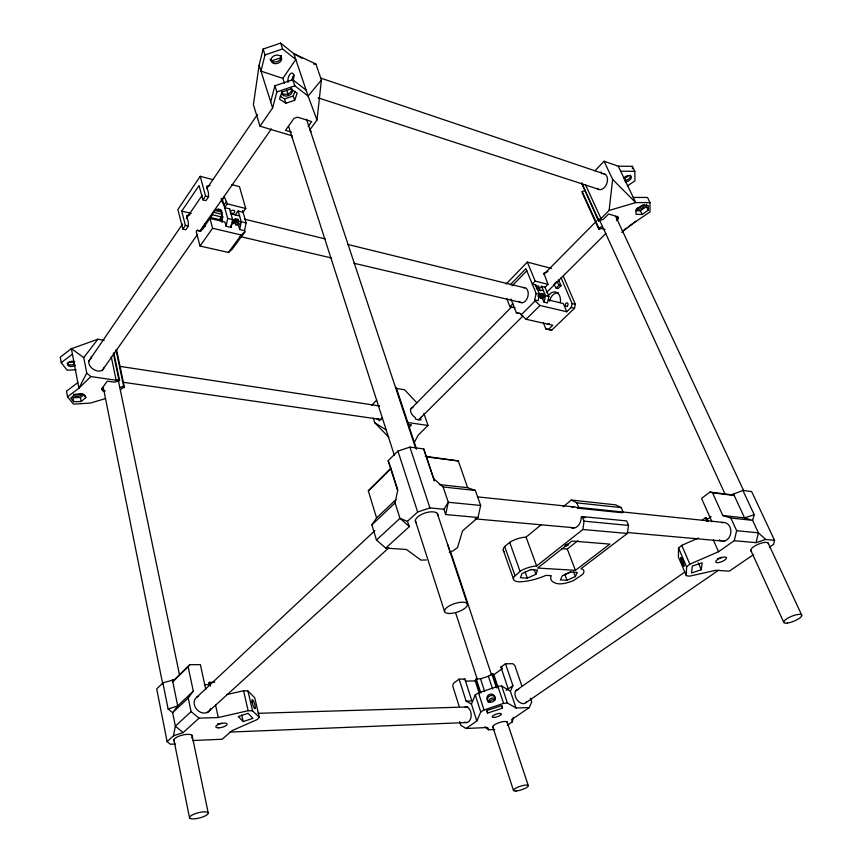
<?xml version="1.0" encoding="UTF-8"?>
<svg xmlns="http://www.w3.org/2000/svg" width="862" height="862" viewBox="0 0 862 862"><rect width="100%" height="100%" fill="white"/><g stroke="black" fill="none" stroke-linecap="round" stroke-linejoin="round"><path stroke-width="1.29" d="M633.247 197.441L647.513 197.441L650.023 202.592L650.002 211.933L628.366 226.598M648.224 210.188L648.267 205.555L642.147 205.264L636.005 209.638L636.027 214.25L642.125 214.509L648.224 210.188L646.457 206.514L646.468 204.197M698.328 538.071L681.756 545.344L678.545 548.07L678.416 557.078L686.335 575.633L689.374 576.193L715.977 570.278L729.274 571.172L753.625 554.557M686.335 575.633L686.594 566.862L678.545 548.07M310.018 129.214L310.859 131.757L310.104 129.494L317 120.023L321.418 79.983L315.88 64.003L293.834 53.659L280.656 43.1L263.104 49.059L259.117 65.286L253.406 104.69L260.001 126.186L291.647 135.668L292.433 137.909L291.625 135.366M616.416 220.629L618.248 218.808L618.205 216.955L608.637 213.981L603.346 219.304L598.443 220.941L598.379 219.465L601.019 218.592L609.1 210.425L612.656 179.447L604.046 161.259L595.049 170.708M701.291 569.75L702.131 562.8L692.261 566.065L691.55 572.982L701.291 569.75L698.274 562.8M560.246 302.67L560.483 300.838A10.667 7.198 -75.4 0 0 557.014 292.617L555.236 291.97A10.667 7.198 -75.4 0 0 547.963 296.194M582.227 516.575L626.674 520.917L628.517 525.4L627.374 533.459L580.999 568.715L582.874 569.48A15.947 5.829 -20.1 0 1 582.593 574.404L573.898 580.352A15.947 5.829 -20.1 0 1 558.813 583.843A31.926 11.723 -20.3 0 1 551.217 575.644L545.98 575.385A32.821 12.477 -19.7 0 1 518.978 581.818A16.346 6.163 -19.5 0 1 513.73 577.12L520.777 570.806A16.346 6.163 -19.5 0 1 532.996 566.409L536.638 565.968L582.874 529.494L584.037 521.176L582.227 516.575L581.3 517.308A10.678 7.661 -84.8 0 1 571.258 527.824M479.401 693.684L475.264 680.926L476.277 678.9L480.511 678.847L488.398 676.239L492.784 673.761L493.861 674.763L497.676 686.217M175.46 744.003L170.385 744.24L167.12 741.643L173.499 735.792L175.363 726.138L172.648 712.68L168.133 709.049L162.886 682.866L174.393 679.698L189.737 664.699L200.393 664.667L205.813 689.611M229.561 208.723L232.611 219.616L231.059 227.46L226.113 226.275L227.665 218.42L222.536 199.941M226.113 226.275L224.939 222.008L209.962 218.409L205.231 225.197A13.189 6.088 -78.7 0 1 197.301 230.24L196.267 231.716L200.006 246.036L228.462 252.437L232.147 249.29L244.916 231.9L244.571 230.682L239.701 229.518L241.241 221.717L238.16 210.867M244.571 230.682L246.112 222.902L242.567 210.49M395.884 499.701L376.586 517.933L371.878 524.839L376.478 540.043L385.734 548.103L409.385 526.563L399.957 518.321L395.108 502.945L397.662 490.661L388.148 460.739L397.932 451.085L409.903 447.109L423.727 448.908L434.416 480.877M439.34 484.595L467.635 487.687L475.371 490.467L480.64 505.455L478.022 517.48L445.654 514.539L448.294 502.266L443.133 486.987L433.705 478.679M510.336 284.697L525.917 268.642L536.153 293.457L534.666 299.933L535.097 300.978L540.021 305.471L566.765 311.775L571.226 307.465L572.088 303.564L561.054 277.736M549.126 329.661L551.734 330.157L574.512 308.251L575.363 304.351L563.263 276.12M507.233 725.351L512.351 721.882L513.375 717.356M535.55 284.6L539.558 294.287L538.071 300.741L534.666 299.933M544.892 287.003L548.878 296.55L547.402 302.971L544.041 302.163L545.517 295.731L541.498 286.076M711.958 521.747L701.517 498.398L710.008 492.062L731.719 494.788L742.882 490.435L751.653 491.577L774.55 540.302L773.623 544.299L769.432 547.133M686.594 566.862L689.848 564.179L718.542 551.712L734.262 540.689L736.654 530.69L730.879 518.019L722.809 515.519L712.529 492.805L710.008 492.062M734.262 540.689L756.049 542.672L758.42 532.845L752.623 520.368L754.196 514.7L742.882 490.435M263.104 49.059L264.99 54.942L260.97 71.137L282.865 78.377L284.525 83.452M210.479 219.691C211.459 215.015 214.757 207.117 220.834 209.757M270.69 101.856L274.903 85.791L292.789 79.724L305.838 89.95M260.001 126.186L272.618 107.944L276.864 91.911L274.903 85.791M538.631 297.702L539.116 296L541.562 294.772L540.959 293.317L542.909 293.791L543.513 295.246L543.028 296.948L540.582 298.166L539.978 296.711L538.028 296.237M543.028 296.948L542.424 295.494L542.909 293.791M549.428 301.118L551.217 296.981A10.635 7.208 -75.3 0 1 558.501 292.778M281.486 55.427L280.7 57.808L272.101 60.685L270 59.262M294.675 100.326L297.185 93.225L290.85 89.023L281.96 91.997L279.525 99.141L285.893 103.257L294.675 100.326L293.252 95.984L294.912 91.253M213.539 212.267L222.159 214.379L219.616 219.67L211.007 217.59M531.261 569.405L522.006 573.542L520.4 577.766L527.339 578.133L535.884 574.329L537.576 570.094L530.636 569.685M459.694 721.666L460.858 725.384L466.126 728.465L476.837 720.966L471.439 704.114L475.253 694.923L478.496 692.897L497.902 686.324L501.695 685.98L510.369 691.227L516.026 707.993L529.279 707.573L531.714 701.927L530.442 698.242M476.837 720.966L480.77 712.001L484.045 709.997L503.58 703.381L507.395 703.004L516.026 707.993M510.369 691.227L512.912 685.613L505.498 663.751L500.897 667.113L508.235 688.921M575.396 576.559L577.292 572.454L570.719 572.066L562.25 575.816L560.44 579.91L567.013 580.266L575.396 576.559L573.618 571.872M76.082 369.755L67.139 370.218L61.256 362.654L60.254 357.191L71.384 348.625L83.743 357.622L86.739 373.041L78.895 388.266L67.527 396.779L73.432 404.116L90.273 403.082L105.423 398.621M414.137 442.863L418.156 435.138L428.005 425.462L423.867 413.329M445.654 514.539L443.952 509.237L448.294 502.266L480.64 505.455M541.508 524.462L526.079 537.101L522.469 537.5A16.152 6.422 -19.6 0 0 510.401 541.864L504.658 546.476L503.505 548.286A16.152 6.422 -19.6 0 0 504.119 551.691M71.298 348.754L97.815 339.24L104.183 340.285M72.333 354.228L61.256 362.654M212.882 179.63L200.221 176.311L177.895 209.488L182.863 229.044L185.858 229.734L188.379 226.07L188.304 222.105L186.601 215.532L190.114 214.767M182.863 229.044L185.395 225.37L181.742 211.125L199.068 185.535L202.904 199.865L205.921 200.62L208.561 196.784L208.432 192.819L206.621 186.203L210.145 185.502M88.646 361.372L182.55 224.045M186.332 218.517L202.236 195.254M206.783 188.606L257.512 114.409M282.865 78.377L295.795 59.489L282.596 48.962L280.656 43.1M202.904 199.865L205.533 196.03L200.221 176.311M102.028 370.768L197.484 234.442M199.801 231.145L271.39 128.912M201.546 229.464L204.1 225.833M226.577 201.342L223.915 205.124L221.728 200.663L224.379 196.881L227.288 203.863L224.616 207.645L229.701 208.916M200.006 246.036L212.602 228.247L209.962 218.409M376.586 517.933L368.311 490.855L390.605 468.432M231.867 184.619L239.464 186.612L245.756 208.507L243.062 212.235L238.117 211.007L235.445 214.724L230.639 213.55M308.143 126.498L311.688 121.596L297.53 117.189L294.028 118.363L285.516 130.345L291.356 132.112M239.701 229.518L238.548 225.435L241.241 221.717M120.411 390.292L121.854 388.309L124.451 387.437L116.532 349.724M228.462 252.437L241.241 235.003L244.916 231.9M193.303 691.152L177.712 705.881L172.648 712.68L188.239 697.983L193.303 691.152L188.142 666.8L189.737 664.699M174.393 679.698L172.788 681.788L188.142 666.8M83.743 357.622L97.815 339.24M317 120.023L308.111 96.07L321.418 79.983M226.781 694.535L243.537 690.764L247.933 690.979L254.699 697.681L259.322 717.281L257.393 719.468L232.061 730.653L222.159 739.24L192.528 740.544M371.49 405.549L376.726 400.054M506.156 283.986L527.318 262.091L551.411 268.416M381.941 418.027L379.194 420.861L378.666 419.201A6.713 3.976 -81.7 0 1 376.683 418.566M512.114 285.893L526.801 270.797M506.694 298.424L509.992 306.7L512.804 303.833M536.336 288.759L538.653 289.33L541.573 286.41L545.043 287.272L547.963 284.341L535.216 281.141L532.296 284.094L535.755 284.966M410.786 408.954L511.683 306.883M543.739 274.45L596.536 221.028M538.093 295.752L539.558 294.287M543.362 322.841L545.861 328.939L548.469 329.435L552.79 325.265L526.089 319.274L521.208 314.835L535.097 300.978M408.75 427.714L411.562 424.901L407.564 424.33M554.675 283.641L556.874 281.465L559.05 285.203L561.022 285.699L558.091 288.598L556.119 288.113L553.954 284.374M420.742 417.736L522.835 316.106M546.691 292.358L605.846 233.483M418.587 419.934L420.344 418.178A6.745 4.073 45 0 0 421.583 416.443M540.582 298.166L542.575 298.651L545.517 295.731M556.119 288.113L559.05 285.203M526.089 319.274L540.021 305.471M162.886 682.866L156.712 688.953L167.12 741.643M105.218 391.036L102.653 390.68L101.554 389.182L107.276 381.123L114.732 382.189L119.613 380.562L118.762 379.355L116.133 380.239L90.833 376.565L78.895 388.266L71.384 348.625M368.311 490.855L391.025 468.669L390.281 466.32M371.878 524.839L395.108 502.945M209.444 685.505L208.884 682.952L209.606 682.273L214.757 682.208M196.956 697.002L374.905 530.604M188.239 697.983L191.095 711.592L175.363 726.138L183.186 732.581L199.025 718.154L218.291 717.54L248.159 710.697L252.566 710.859L259.322 717.281M376.478 540.043L399.957 518.321L407.424 521.37L409.385 526.563M407.424 521.37L417.65 511.996L429.933 507.912L443.952 509.237M207.386 712.626L388.794 547.833M478.022 517.48L462.549 530.884L457.485 547.65L453.067 550.85L449.253 552.154M85.424 395.658L85.812 397.662L81.157 401.498L73.679 401.703L72.936 397.705L80.403 397.501L84.11 394.43M563.123 506.781L571.355 500.046L615.662 504.852L621.2 507.599L623.021 512.028L622.095 512.739L577.712 508.16A10.678 7.661 -84.8 0 0 571.905 507.276M577.712 508.16L578.628 507.416L623.021 512.028M621.728 232.341L635.822 221.254M562.078 548.609L567.271 548.997L577.874 540.7M575.417 570.342L609.843 544.094L571.959 541.045L537.629 568.047L575.417 570.342L567.271 548.997M77.828 382.631L66.493 391.154L67.527 396.779M459.112 679.127L466.116 701.108L471.902 700.957L464.877 679.051L459.112 679.127L453.304 683.458L452.744 686.012L459.101 706.183M464.079 679.633L464.877 679.051M628.764 175.514L624.799 178.412L625.941 180.783M702.25 520.098L705.353 517.836L706.366 517.943L707.961 521.532M493.861 674.763L502.568 668.427M711.064 516.629L706.948 519.624L706.366 517.943M624.11 229.648L626.243 228.118M635.488 210.63L640.358 210.845L646.457 206.514M506.188 690.376L512.912 685.613M515.271 691.13L684.848 571.991M526.1 702.562L718.563 570.235M529.279 707.573L511.651 719.598L512.351 721.882M627.471 185.88L634.949 180.848L634.809 171.344L632.385 166.344L618.259 166.183L604.046 161.259M235.52 220.327L232.751 221.857L232.826 224.055L232.352 222.364L235.186 223.042L237.944 221.534L237.869 219.325L235.046 218.636L235.52 220.327L227.665 218.42M235.186 223.042L235.66 224.734L238.418 223.226L237.869 219.325M539.978 296.711L542.424 295.494M570.784 571.765L564.815 574.404L567.013 580.266M547.963 271.562L543.879 273.135L547.963 284.341M264.99 54.942L282.596 48.962M276.864 91.911L294.815 85.823L308.111 96.07L293.834 53.659L302.023 58.271M280.247 96.156L284.482 98.914L293.252 95.984M605.102 229.54L601.45 228.452L598.831 229.324L582.281 192.98L582.195 191.515L584.576 190.717M119.99 387.469L123.622 386.262L124.451 387.437M598.831 229.324L598.767 227.88L602.419 226.663M168.133 709.049L177.712 705.881L172.368 679.719M754.196 514.7L744.563 517.89L722.809 515.519M173.499 735.792L183.186 732.581M243.181 721.58L252.889 718.369L248.084 713.294L238.257 716.548L243.181 721.58L241.683 715.018M756.049 542.672L765.747 539.472L774.55 540.302M487.58 713.079L502.503 708.155L501.673 705.655L486.664 710.6L487.58 713.079L486.793 710.654M609.1 210.425L635.736 202.613L650.023 202.592M313.66 64.133L315.88 64.003M485.026 726.741L488.549 729.758L494.799 729.467M466.126 728.465L487.676 727.517L488.549 729.758M229.863 732.075L467.226 722.518M258.061 713.305L467.764 706.937M426.388 559.966L420.958 560.117L406.508 549.493L385.734 548.103M68.809 362.288L73.723 362.212L74.207 364.798M204.359 684.697L209.488 684.622L208.884 682.952M465.286 681.066L475.264 680.926M500.897 667.113L501.899 667.113M505.498 663.751L512.836 663.729L514.819 665.453L521.672 685.462M620.672 171.204L634.809 171.344M582.874 529.494L627.374 533.459M475.027 518.87L573.887 527.738M627.321 532.522L724.834 541.271M584.037 521.176L628.517 525.4M581.3 517.308L585.223 517.696M736.654 530.69L758.42 532.845L765.747 539.472M477.408 496.878L573.823 506.888M623.366 512.039L723.8 522.469M571.355 500.046L576.84 502.858L621.2 507.599M443.133 486.987L475.371 490.467M730.879 518.019L752.623 520.368L744.563 517.89L733.346 493.603M425.3 456.278L458.315 460.933L467.635 487.687M426.345 456.925L458.315 460.933M712.529 492.805L734.23 495.521L731.719 494.788M123.341 382.286L378.17 419.104M378.666 419.201L381.133 419.557M407.457 421.41L407.834 422.531L428.005 425.462M119.409 366.296L379.485 405.959M510.918 299.114L516.381 312.777L520.702 313.563L521.208 314.835M545.861 328.939L551.734 330.157M516.381 312.777L519.775 313.542M509.992 306.7L515.067 307.863M197.301 230.24L201.018 231.113M185.395 225.37L188.379 226.07M212.602 228.247L241.241 235.003M240.035 236.5L331.698 258.029M353.97 263.255L521.585 302.627M571.226 307.465L574.512 308.251M181.742 211.125L191.245 213.42M548.372 299.922L563.263 303.51L566.765 311.775M235.66 224.734L238.548 225.435M212.138 214.703L220.747 216.793M238.354 221.017L246.112 222.902M536.153 293.457L541.562 294.772M543.513 295.246L548.878 296.55M572.088 303.564L575.363 304.351M244.592 219.174L325.394 238.979M347.548 244.409L524.786 287.854M216.761 209.391L221.696 210.608M230.984 213.83L239.614 215.953M537.5 289.309L543.448 290.774M215.112 210.457L222.504 212.267M227.288 203.863L245.756 208.507M205.533 196.03L208.561 196.784M318.153 97.826L598.476 189.241M320.405 77.989L604.768 174.113M218.366 209.154L221.017 211.168L221.879 213.302A12.596 5.926 -78.6 0 1 221.987 222.342M466.116 701.108L471.439 704.114M373.246 418.016L374.733 422.714L386.445 430.084M191.095 711.592L199.025 718.154M86.739 373.041L90.833 376.565M612.656 179.447L635.736 202.613L618.259 166.183M374.733 422.714L388.784 437.228M416.917 402.866L404.558 389.775L396.509 388.45L396.121 387.297L407.834 422.531M73.679 401.703L70.803 398.061L75.468 394.182L82.989 393.988L85.812 397.662M640.358 210.845L642.125 214.509M600.879 171.894L601.795 173.844M617.117 216.384L618.248 218.808M615.64 216.297L743.669 490.672M768.139 543.114L801.714 615.059M585.363 184.49L601.019 218.592M599.564 220.079L725.028 494.055M750.791 550.312L783.838 622.483M598.379 219.465L581.656 182.916L598.443 220.941M582.195 191.515L598.767 227.88M705.353 517.836L706.948 521.424M713.305 539.935L718.542 551.712M681.756 545.344L689.848 564.179M558.49 279.762L561.022 285.699M538.093 287.833L539.062 290.182M542.575 298.651L544.041 302.163M527.318 262.091L535.216 281.141M576.84 502.858L578.628 507.416M388.148 460.739L389.85 465.2M526.079 537.101L536.638 565.968M534.128 569.523L535.884 574.329M525.173 572.131L527.339 578.133M509.668 542.338L520.034 571.28M504.658 546.476L514.926 575.353M503.268 550.171L513.45 578.941M420.344 418.178L420.968 420.02L415.71 419.244L415.085 417.391A6.745 4.073 45 0 1 410.646 411.497A6.745 4.073 45 0 1 412.963 407.478M434.232 480.457L423.727 448.908M501.695 685.98L507.395 703.004M497.902 686.324L503.58 703.381M492.784 673.761L497.449 687.79M491.782 673.772L496.447 687.811M408.103 423.705L416.572 449.188M450.417 551.13L491.459 674.741M507.115 721.893L528.277 785.605M501.695 705.741L502.503 708.155M306.506 119.193L415.732 448.412M437.325 513.483L467.387 604.09M447.723 544.482L449.317 549.309M292.789 79.724L294.815 85.823M488.398 676.239L492.611 688.986M409.903 447.109L429.933 507.912M480.511 678.847L484.681 691.604M286.593 89.799L288.253 94.874M455.696 613.044L477.322 679.418M492.708 726.655L513.504 790.486M476.277 678.9L480.856 692.973M475.479 679.493L479.638 692.272M478.496 692.897L484.045 709.997M284.482 98.914L285.893 103.257M397.932 451.085L417.65 511.996M475.253 694.923L480.77 712.001M288.673 126.574L394.408 455.502M415.387 520.777L444.598 611.643M391.423 469.919L397.759 489.832M259.117 65.286L272.618 107.944M237.944 221.534L238.418 223.226M230.488 225.402L231.059 227.46M221.125 198.475L221.728 200.663M204.596 223.915L205.275 226.469M247.933 690.979L252.566 710.859M243.537 690.764L248.159 710.697M215.532 704.987L218.291 717.54M209.606 682.273L210.447 686.098M115.971 349.8L123.622 386.262M113.881 353.086L119.613 380.562M113.31 353.161L118.762 379.355M118.353 380.584L179.458 674.59M192.064 735.243L208.238 813.028A9.654 2.683 -14.5 0 1 194.51 818.835A9.654 2.683 -14.5 0 1 193.864 814.213A9.654 2.683 -14.5 0 1 208.238 813.028M111.252 356.642L116.133 380.239M103.224 387.221L162.778 684.353M173.887 739.811L189.511 817.726M102.125 388.04L102.653 390.68M91.167 356.437L91.555 358.376M80.403 397.501L81.157 401.498M632.385 166.344L632.417 168.726M220.995 220.758A9.062 4.31 -78.6 0 1 222.838 216.922M220.931 220.683A9.288 4.418 -78.6 0 1 222.816 216.761M235.078 219.691A1.702 1.131 -13.8 0 1 236.791 220.597A1.702 1.131 -13.8 0 1 235.154 221.987A1.702 1.131 -13.8 0 1 233.44 221.092M230.445 212.548A2.263 1.519 -13.7 0 1 232.912 210.263A2.263 1.519 -13.7 0 1 234.442 212.44A2.263 1.519 -13.7 0 1 230.682 212.882M535.862 286.82A1.896 1.045 -23.6 0 1 538.254 285.958A1.896 1.045 -23.6 0 1 538.75 287.272A1.896 1.045 -23.6 0 1 536.433 288.371M541.056 294.104A1.422 0.776 -23.5 0 1 541.724 294.944A1.422 0.776 -23.5 0 1 540.097 295.914A1.422 0.776 -23.5 0 1 539.149 295.235M540.129 290.72A1.422 0.776 -23.5 0 1 540.28 290.871M549.266 323.584A1.843 1.25 -76.2 0 1 547.715 323.584M558.264 281.034A1.864 1.25 -74.5 0 1 558.457 281.368M519.021 301.312A7.758 5.097 -75.8 0 0 526.994 298.845A7.758 5.097 -75.8 0 0 525.82 288.07L524.57 287.606A7.758 5.097 -75.8 0 0 523.202 287.66M291.916 80.716A9.945 4.849 -74.9 0 1 293.511 75.867M288.134 82.44A5.614 2.715 -75 0 1 291.14 73.248A5.614 2.715 -75 0 1 293.306 79.81M292.089 79.961A5.603 2.726 -75 0 1 294.384 75.188M280.99 55.976A5.474 4.202 -17.9 0 1 277.155 61.676A5.474 4.202 -17.9 0 1 270.614 59.456M291.647 88.333A5.571 4.138 -17.9 0 1 288.393 93.732A5.571 4.138 -17.9 0 1 281.626 92.816M290.85 88.333A5.571 4.138 -17.9 0 1 288.274 95.725A5.571 4.138 -17.9 0 1 281.68 91.404M104.011 367.298A8.318 5.668 32.8 0 1 93.753 369.561A8.318 5.668 32.8 0 1 90.187 359.152M80.834 393.46A4.569 2.543 -8.6 0 1 73.658 394.171M82.052 393.74A4.569 2.543 -8.6 0 1 78.13 396.337A4.569 2.543 -8.6 0 1 73.367 395.249M75.457 365.143A4.515 2.597 -8.1 0 1 69.175 366.199A4.515 2.597 -8.1 0 1 68.378 362.6A4.515 2.597 -8.1 0 1 74.671 361.555M74.337 364.152A4.504 2.597 -8 0 1 67.193 363.074M603.325 173.65A8.297 5.538 -70 0 1 606.611 184.048A8.297 5.538 -70 0 1 597.226 188.433M643.311 204.94A4.579 2.564 -27.8 0 1 637.557 207.871M644.593 204.822A4.579 2.564 -27.8 0 1 641.457 208.539A4.579 2.564 -27.8 0 1 636.706 208.841M623.485 178.499A4.526 2.618 -28.3 0 1 629.163 175.557A4.526 2.618 -28.3 0 1 630.758 178.897A4.526 2.618 -28.3 0 1 625.079 181.839M630.456 175.201A4.515 2.618 -28.4 0 1 629.001 178.671A4.515 2.618 -28.4 0 1 624.39 180.406M378.213 406.293A6.713 3.976 -81.7 0 1 379.269 405.916M567.573 544.159A1.853 0.711 -20.3 0 1 568.338 544.935A1.853 0.711 -20.3 0 1 565.978 545.991A1.853 0.711 -20.3 0 1 565.213 545.215M565.817 544.741A1.853 0.711 -20.3 0 1 566.679 544.353M721.505 522.781A9.353 7.564 -85.5 0 1 730.847 530.475A9.353 7.564 -85.5 0 1 723.078 541.11M721.128 540.797A9.353 7.564 -85.5 0 1 719.328 539.871M751.578 551.454A9.568 3.157 -22.6 0 1 758.075 544.299A9.568 3.157 -22.6 0 1 768.516 544.148M721.537 557.305A5.829 1.961 -22.1 0 1 717.378 558.791M210.619 708.542A9.32 7.629 48.2 0 1 197.161 709.857A9.32 7.629 48.2 0 1 198.691 696.173M174.296 741.104A9.547 3.136 -13.8 0 1 183.789 734.801A9.547 3.136 -13.8 0 1 191.396 737.829M221.836 723.153A5.819 1.95 -14.3 0 1 220.37 723.53M218.926 723.768A5.819 1.95 -14.3 0 1 217.58 723.854M465.103 707.045A7.844 5.053 87.4 0 1 471.191 715.568A7.844 5.053 87.4 0 1 464.532 722.097M526.747 701.496A7.844 5.129 55.8 0 1 516.791 699.448A7.844 5.129 55.8 0 1 518.655 689.503M493.161 727.571A7.726 2.209 -18.2 0 1 499.303 722.593A7.726 2.209 -18.2 0 1 507.319 722.884M488.129 701.743A4.138 4.019 -19 0 1 489.368 696.162A4.138 4.019 -19 0 1 495.068 697.272M488.582 702.239A4.116 3.998 -19 0 1 495.434 698.963M489.767 701.851A4.094 3.976 -27 0 1 495.251 699.998M416.292 522.771A11.777 5.14 -18.1 0 1 424.891 513.062A11.777 5.14 -18.1 0 1 437.842 515.605M567.325 306.129A1.875 1.282 -75.1 0 0 567.422 302.971A1.875 1.282 -75.1 0 0 565.375 304.954A1.875 1.282 -75.1 0 0 567.325 306.129M273.62 63.411A5.474 4.191 -17.9 0 0 281.712 58.735A5.474 4.191 -17.9 0 0 273.696 55.987A5.474 4.191 -17.9 0 0 273.62 63.411M448.919 613.464A12.003 4.461 -18.1 0 0 467.366 605.307A12.003 4.461 -18.1 0 0 451.656 604.715A12.003 4.461 -18.1 0 0 448.919 613.464M516.09 791.014A7.78 1.875 -18.2 0 0 528.169 786.144A7.78 1.875 -18.2 0 0 518.396 786.952A7.78 1.875 -18.2 0 0 516.09 791.014M719.005 562.52A5.84 1.95 -22.1 0 0 726.504 557.671A5.84 1.95 -22.1 0 0 717.766 559.384A5.84 1.95 -22.1 0 0 719.005 562.52M680.883 559.169A4.838 0.7 69.9 0 0 683.986 566.431A4.838 0.7 69.9 0 0 682.499 560.138A4.838 0.7 69.9 0 0 680.883 559.169M218.42 727.84A5.819 1.939 -14.3 0 0 227.105 724.274A5.819 1.939 -14.3 0 0 218.819 724.295A5.819 1.939 -14.3 0 0 218.42 727.84M252.06 701.787A4.827 0.97 72.6 0 0 255.001 708.801A4.827 0.97 72.6 0 0 253.87 701.991A4.827 0.97 72.6 0 0 252.06 701.787M494.572 717.389A4.849 1.422 -18.2 0 0 501.393 714.005A4.849 1.422 -18.2 0 0 494.325 714.889A4.849 1.422 -18.2 0 0 494.572 717.389M490.122 702.11A4.148 4.019 -26.7 0 0 494.917 696.787A4.148 4.019 -26.7 0 0 487.935 695.483A4.148 4.019 -26.7 0 0 490.122 702.11M787.372 623.043A9.687 2.694 -21.9 0 0 801.746 615.802A9.687 2.694 -21.9 0 0 789.183 617.407A9.687 2.694 -21.9 0 0 787.372 623.043"/></g></svg>
